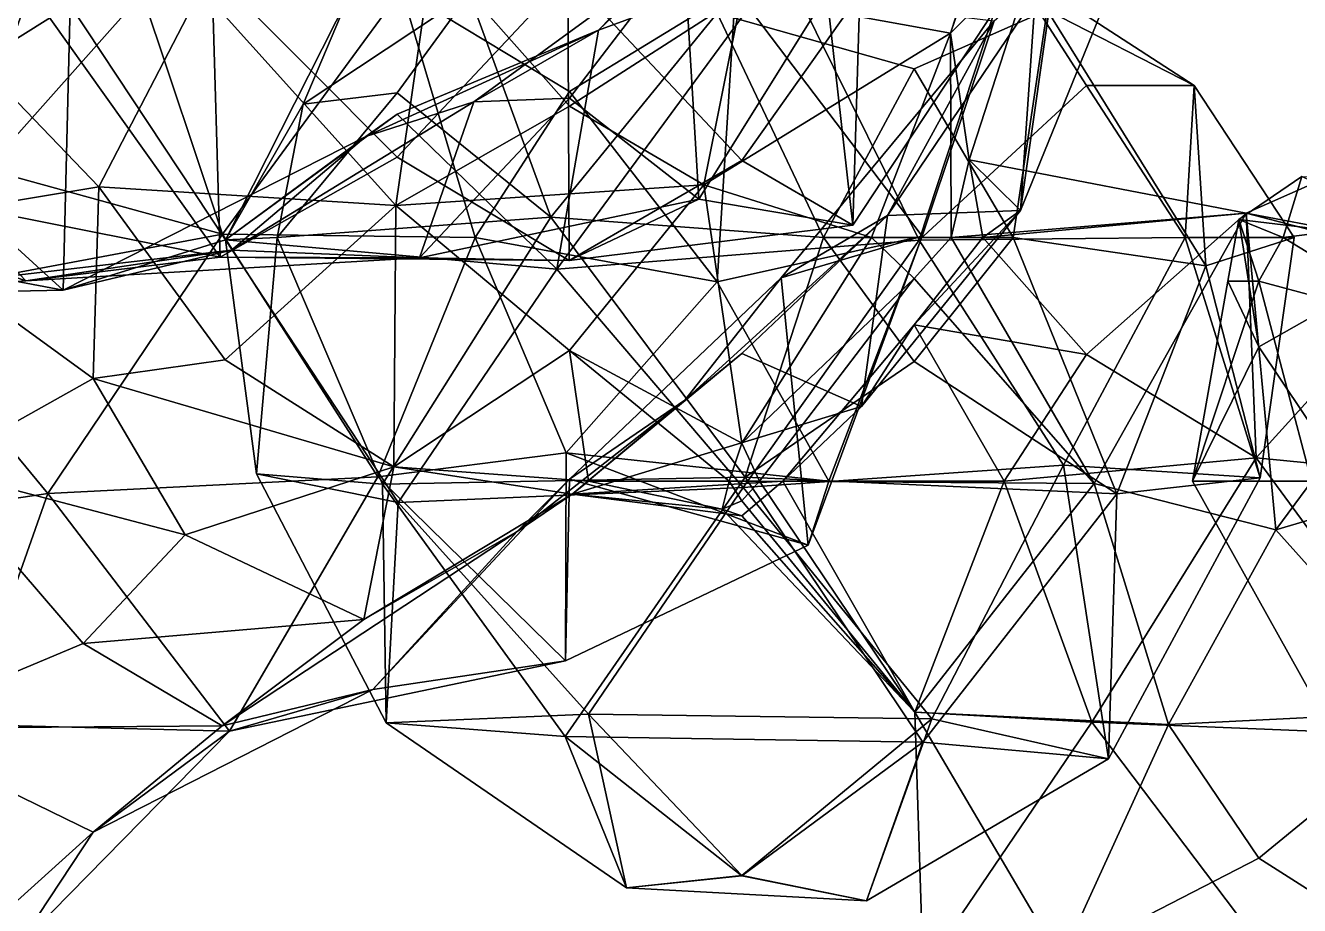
# Model space of a CAD drawing. Extents: x 290034 to 295698, y 4553723 to 4561693.
# Drawn here: x 294441.6 to 294534.7, y 4558982.8 to 4559047.2 of the extents above; entities that cross this region are included whole.
import ezdxf

# ---------------------------------------------------------------- set-up
doc = ezdxf.new("R2010")
doc.units = 0
doc.layers.add('Au_ppm_Pref_-_0_2', color=7, linetype='CONTINUOUS')

msp = doc.modelspace()

# ---------------------------------------------------------------- linework, layer by layer
at = {"layer": 'Au_ppm_Pref_-_0_2'}
for points in [[(294515.556, 4559066.049, 1894.695), (294509.192, 4559046.595, 1894.613), (294515.65, 4559053.084, 1901.727)], [(294515.556, 4559066.049, 1894.695), (294513.086, 4559058.033, 1888.705), (294509.192, 4559046.595, 1894.613)], [(294483.461, 4559046.815, 1834.401), (294496.867, 4559051.752, 1841.178), (294501.075, 4559064.944, 1834.492)], [(294501.075, 4559064.944, 1834.492), (294489.703, 4559052.786, 1829.399), (294483.461, 4559046.815, 1834.401)], [(294493.941, 4559049.378, 1888.687), (294509.192, 4559046.595, 1894.613), (294513.086, 4559058.033, 1888.705)], [(294474.33, 4559041.57, 1829.312), (294483.461, 4559046.815, 1834.401), (294489.703, 4559052.786, 1829.399)], [(294489.703, 4559052.786, 1829.399), (294481.347, 4559041.839, 1825.915), (294474.33, 4559041.57, 1829.312)], [(294489.703, 4559052.786, 1829.399), (294490.805, 4559034.439, 1822.12), (294481.347, 4559041.839, 1825.915)], [(294500.154, 4559049.464, 1822.643), (294490.805, 4559034.439, 1822.12), (294489.703, 4559052.786, 1829.399)], [(294515.65, 4559053.084, 1901.727), (294509.192, 4559046.595, 1894.613), (294510.568, 4559037.335, 1900.584)], [(294514.314, 4559033.631, 1906.523), (294515.65, 4559053.084, 1901.727), (294510.568, 4559037.335, 1900.584)], [(294514.314, 4559033.631, 1906.523), (294520.745, 4559049.464, 1906.523), (294515.65, 4559053.084, 1901.727)], [(294468.638, 4559033.982, 1895.271), (294471.317, 4559052.573, 1890.953), (294454.416, 4559049.805, 1892.858)], [(294468.638, 4559033.982, 1895.271), (294481.347, 4559041.256, 1891.908), (294471.317, 4559052.573, 1890.953)], [(294471.317, 4559052.573, 1890.953), (294481.347, 4559041.256, 1891.908), (294493.941, 4559049.378, 1888.687)], [(294435.816, 4559051.198, 1917.333), (294450.1, 4559049.464, 1921.253), (294438.679, 4559036.633, 1919.171)], [(294441.902, 4559049.731, 1814.922), (294455.787, 4559030.199, 1816.626), (294455.174, 4559051.153, 1813.326)], [(294481.211, 4559050.838, 1812.987), (294455.174, 4559051.153, 1813.326), (294468.748, 4559037.516, 1813.451)], [(294455.174, 4559051.153, 1813.326), (294455.787, 4559030.199, 1816.626), (294468.748, 4559037.516, 1813.451)], [(294480.421, 4559029.333, 1841), (294506.911, 4559031.453, 1840.702), (294496.867, 4559051.752, 1841.178)], [(294480.421, 4559029.333, 1841), (294496.867, 4559051.752, 1841.178), (294483.461, 4559046.815, 1834.401)], [(294513.5, 4559051.545, 1846.269), (294496.867, 4559051.752, 1841.178), (294506.911, 4559031.453, 1840.702)], [(294516.855, 4559051.423, 1912.141), (294504.587, 4559033.25, 1912.786), (294512.394, 4559047.498, 1919.335)], [(294516.855, 4559051.423, 1912.141), (294514.314, 4559033.631, 1906.523), (294504.587, 4559033.25, 1912.786)], [(294513.5, 4559051.545, 1846.269), (294506.911, 4559031.453, 1840.702), (294519.145, 4559042.755, 1843.427)], [(294516.266, 4559048.27, 1852.48), (294513.5, 4559051.545, 1846.269), (294527.007, 4559042.765, 1847.13)], [(294527.007, 4559042.765, 1847.13), (294513.5, 4559051.545, 1846.269), (294519.145, 4559042.755, 1843.427)], [(294516.855, 4559051.423, 1912.141), (294520.745, 4559049.464, 1906.523), (294514.314, 4559033.631, 1906.523)], [(294446.914, 4559035.357, 1895.556), (294432.123, 4559050.757, 1895.629), (294430.882, 4559032.703, 1900.69)], [(294446.914, 4559035.357, 1895.556), (294454.416, 4559049.805, 1892.858), (294432.123, 4559050.757, 1895.629)], [(294481.211, 4559050.838, 1812.987), (294468.748, 4559037.516, 1813.451), (294481.305, 4559029.972, 1816.434)], [(294481.211, 4559050.838, 1812.987), (294481.305, 4559029.972, 1816.434), (294493.946, 4559037.287, 1813.374)], [(294481.211, 4559050.838, 1812.987), (294493.946, 4559037.287, 1813.374), (294502.557, 4559049.464, 1813.374)], [(294421.323, 4559049.464, 1839.79), (294444.819, 4559048.633, 1840.231), (294430.95, 4559039.955, 1838.421)], [(294426.802, 4559049.464, 1818.595), (294436.238, 4559034.073, 1818.518), (294441.902, 4559049.731, 1814.922)], [(294436.238, 4559034.073, 1818.518), (294455.787, 4559030.199, 1816.626), (294441.902, 4559049.731, 1814.922)], [(294455.976, 4559031.894, 1924.45), (294438.679, 4559036.633, 1919.171), (294450.1, 4559049.464, 1921.253)], [(294444.819, 4559048.633, 1840.231), (294465.269, 4559049.464, 1842.831), (294456.19, 4559031.481, 1841.204)], [(294468.638, 4559033.982, 1895.271), (294454.416, 4559049.805, 1892.858), (294446.914, 4559035.357, 1895.556)], [(294469.064, 4559049.753, 1923.45), (294455.976, 4559031.894, 1924.45), (294450.1, 4559049.464, 1921.253)], [(294469.064, 4559049.753, 1923.45), (294474.436, 4559031.646, 1927.599), (294455.976, 4559031.894, 1924.45)], [(294461.856, 4559041.393, 1847.13), (294456.19, 4559031.481, 1841.204), (294465.269, 4559049.464, 1842.831)], [(294468.748, 4559042.224, 1850.656), (294461.856, 4559041.393, 1847.13), (294473.999, 4559049.464, 1848.375)], [(294473.999, 4559049.464, 1848.375), (294461.856, 4559041.393, 1847.13), (294465.269, 4559049.464, 1842.831)], [(294479.98, 4559033.121, 1854.212), (294468.748, 4559042.224, 1850.656), (294473.999, 4559049.464, 1848.375)], [(294481.347, 4559042.335, 1927.904), (294469.064, 4559049.753, 1923.45), (294493.483, 4559049.768, 1924.784)], [(294481.347, 4559042.335, 1927.904), (294474.436, 4559031.646, 1927.599), (294469.064, 4559049.753, 1923.45)], [(294492.124, 4559048.062, 1854.868), (294479.98, 4559033.121, 1854.212), (294473.999, 4559049.464, 1848.375)], [(294481.347, 4559042.335, 1927.904), (294493.483, 4559049.768, 1924.784), (294492.135, 4559028.404, 1928.346)], [(294491.165, 4559035.491, 1895.928), (294493.941, 4559049.378, 1888.687), (294481.347, 4559041.256, 1891.908)], [(294500.154, 4559049.464, 1822.643), (294502.045, 4559032.557, 1817.433), (294490.805, 4559034.439, 1822.12)], [(294509.192, 4559046.595, 1894.613), (294493.941, 4559049.378, 1888.687), (294491.165, 4559035.491, 1895.928)], [(294493.483, 4559049.768, 1924.784), (294507.126, 4559031.741, 1924.62), (294492.135, 4559028.404, 1928.346)], [(294493.483, 4559049.768, 1924.784), (294512.394, 4559047.498, 1919.335), (294507.126, 4559031.741, 1924.62)], [(294502.045, 4559032.557, 1817.433), (294502.557, 4559049.464, 1813.374), (294493.946, 4559037.287, 1813.374)], [(294500.154, 4559049.464, 1822.643), (294513.198, 4559049.464, 1817.433), (294502.045, 4559032.557, 1817.433)], [(294502.045, 4559032.557, 1817.433), (294513.198, 4559049.464, 1817.433), (294502.557, 4559049.464, 1813.374)], [(294444.819, 4559048.633, 1840.231), (294444.304, 4559027.783, 1835.542), (294430.95, 4559039.955, 1838.421)], [(294444.819, 4559048.633, 1840.231), (294456.19, 4559031.481, 1841.204), (294444.304, 4559027.783, 1835.542)], [(294506.545, 4559043.994, 1857.185), (294492.124, 4559048.062, 1854.868), (294516.266, 4559048.27, 1852.48)], [(294516.266, 4559048.27, 1852.48), (294513.786, 4559031.646, 1856.482), (294506.545, 4559043.994, 1857.185)], [(294516.266, 4559048.27, 1852.48), (294527.866, 4559029.563, 1852.674), (294513.786, 4559031.646, 1856.482)], [(294516.266, 4559048.27, 1852.48), (294527.007, 4559042.765, 1847.13), (294527.866, 4559029.563, 1852.674)], [(294492.124, 4559048.062, 1854.868), (294499.919, 4559031.646, 1856.193), (294479.98, 4559033.121, 1854.212)], [(294499.919, 4559031.646, 1856.193), (294492.124, 4559048.062, 1854.868), (294506.545, 4559043.994, 1857.185)], [(294512.394, 4559047.498, 1919.335), (294496.825, 4559028.703, 1917.889), (294507.126, 4559031.741, 1924.62)], [(294496.825, 4559028.703, 1917.889), (294512.394, 4559047.498, 1919.335), (294504.587, 4559033.25, 1912.786)], [(294483.461, 4559046.815, 1834.401), (294466.436, 4559039.03, 1833.88), (294468.748, 4559040.673, 1838.26)], [(294466.436, 4559039.03, 1833.88), (294483.461, 4559046.815, 1834.401), (294474.33, 4559041.57, 1829.312)], [(294480.421, 4559029.333, 1841), (294483.461, 4559046.815, 1834.401), (294468.748, 4559040.673, 1838.26)], [(294509.192, 4559046.595, 1894.613), (294491.165, 4559035.491, 1895.928), (294503.417, 4559031.646, 1899.109)], [(294503.417, 4559031.646, 1899.109), (294509.251, 4559031.646, 1899.309), (294509.192, 4559046.595, 1894.613)], [(294510.568, 4559037.335, 1900.584), (294509.192, 4559046.595, 1894.613), (294509.251, 4559031.646, 1899.309)], [(294499.919, 4559031.646, 1856.193), (294506.545, 4559043.994, 1857.185), (294513.786, 4559031.646, 1856.482)], [(294526.363, 4559031.646, 1843.727), (294519.145, 4559042.755, 1843.427), (294506.911, 4559031.453, 1840.702)], [(294527.007, 4559042.765, 1847.13), (294519.145, 4559042.755, 1843.427), (294526.363, 4559031.646, 1843.727)], [(294534.333, 4559031.646, 1847.13), (294527.007, 4559042.765, 1847.13), (294526.363, 4559031.646, 1843.727)], [(294527.007, 4559042.765, 1847.13), (294534.333, 4559031.646, 1847.13), (294527.866, 4559029.563, 1852.674)], [(294466.436, 4559039.03, 1833.88), (294474.33, 4559041.57, 1829.312), (294456.63, 4559030.713, 1829.415)], [(294474.33, 4559041.57, 1829.312), (294470.358, 4559030.15, 1823.435), (294456.63, 4559030.713, 1829.415)], [(294468.748, 4559042.224, 1850.656), (294479.98, 4559033.121, 1854.212), (294459.953, 4559031.646, 1848.514)], [(294468.748, 4559042.224, 1850.656), (294459.953, 4559031.646, 1848.514), (294461.856, 4559041.393, 1847.13)], [(294474.33, 4559041.57, 1829.312), (294481.347, 4559041.839, 1825.915), (294470.358, 4559030.15, 1823.435)], [(294481.347, 4559041.839, 1825.915), (294490.805, 4559034.439, 1822.12), (294470.358, 4559030.15, 1823.435)], [(294481.347, 4559042.335, 1927.904), (294492.135, 4559028.404, 1928.346), (294474.436, 4559031.646, 1927.599)], [(294545.283, 4559030.691, 1906.073), (294530.808, 4559033.42, 1900.248), (294549.749, 4559041.82, 1900.584)], [(294549.749, 4559041.82, 1900.584), (294530.808, 4559033.42, 1900.248), (294547.005, 4559029.205, 1896.713)], [(294461.856, 4559041.393, 1847.13), (294459.953, 4559031.646, 1848.514), (294456.19, 4559031.481, 1841.204)], [(294480.421, 4559029.333, 1841), (294468.748, 4559040.673, 1838.26), (294456.19, 4559031.481, 1841.204)], [(294466.436, 4559039.03, 1833.88), (294456.19, 4559031.481, 1841.204), (294468.748, 4559040.673, 1838.26)], [(294491.165, 4559035.491, 1895.928), (294481.347, 4559041.256, 1891.908), (294468.638, 4559033.982, 1895.271)], [(294419.043, 4559032.579, 1835.01), (294430.95, 4559039.955, 1838.421), (294444.304, 4559027.783, 1835.542)], [(294444.304, 4559027.783, 1835.542), (294456.19, 4559031.481, 1841.204), (294466.436, 4559039.03, 1833.88)], [(294466.436, 4559039.03, 1833.88), (294456.63, 4559030.713, 1829.415), (294444.304, 4559027.783, 1835.542)], [(294455.787, 4559030.199, 1816.626), (294481.305, 4559029.972, 1816.434), (294468.748, 4559037.516, 1813.451)], [(294493.946, 4559037.287, 1813.374), (294481.305, 4559029.972, 1816.434), (294502.045, 4559032.557, 1817.433)], [(294510.568, 4559037.335, 1900.584), (294509.251, 4559031.646, 1899.309), (294530.808, 4559033.42, 1900.248)], [(294514.314, 4559033.631, 1906.523), (294510.568, 4559037.335, 1900.584), (294511.552, 4559031.646, 1902.944)], [(294510.568, 4559037.335, 1900.584), (294530.808, 4559033.42, 1900.248), (294511.552, 4559031.646, 1902.944)], [(294438.679, 4559036.633, 1919.171), (294455.976, 4559031.894, 1924.45), (294431.335, 4559027.277, 1922.703)], [(294545.037, 4559031.175, 1823.612), (294534.89, 4559036.095, 1829.312), (294530.289, 4559032.971, 1829.106)], [(294534.89, 4559036.095, 1829.312), (294533.526, 4559031.646, 1830.152), (294530.289, 4559032.971, 1829.106)], [(294557.726, 4559034.694, 1831.024), (294533.526, 4559031.646, 1830.152), (294534.89, 4559036.095, 1829.312)], [(294436.238, 4559034.073, 1818.518), (294421.78, 4559035.283, 1824.843), (294441.59, 4559028.482, 1823.167)], [(294428.772, 4559027.468, 1829.371), (294441.59, 4559028.482, 1823.167), (294421.78, 4559035.283, 1824.843)], [(294446.914, 4559035.357, 1895.556), (294430.882, 4559032.703, 1900.69), (294446.508, 4559021.322, 1901.687)], [(294446.914, 4559035.357, 1895.556), (294446.508, 4559021.322, 1901.687), (294456.149, 4559022.686, 1897.597)], [(294468.638, 4559033.982, 1895.271), (294446.914, 4559035.357, 1895.556), (294456.149, 4559022.686, 1897.597)], [(294491.165, 4559035.491, 1895.928), (294468.638, 4559033.982, 1895.271), (294481.347, 4559023.365, 1897.823)], [(294493.946, 4559016.603, 1899.659), (294491.165, 4559035.491, 1895.928), (294481.347, 4559023.365, 1897.823)], [(294493.946, 4559016.603, 1899.659), (294503.417, 4559031.646, 1899.109), (294491.165, 4559035.491, 1895.928)], [(294490.805, 4559034.439, 1822.12), (294481.305, 4559029.972, 1816.434), (294470.358, 4559030.15, 1823.435)], [(294490.805, 4559034.439, 1822.12), (294502.045, 4559032.557, 1817.433), (294481.305, 4559029.972, 1816.434)], [(294544.343, 4559025.049, 1833.052), (294533.526, 4559031.646, 1830.152), (294557.726, 4559034.694, 1831.024)], [(294441.59, 4559028.482, 1823.167), (294455.787, 4559030.199, 1816.626), (294436.238, 4559034.073, 1818.518)], [(294468.489, 4559014.863, 1900.811), (294468.638, 4559033.982, 1895.271), (294456.149, 4559022.686, 1897.597)], [(294468.489, 4559014.863, 1900.811), (294481.347, 4559023.365, 1897.823), (294468.638, 4559033.982, 1895.271)], [(294504.587, 4559033.25, 1912.786), (294493.946, 4559023.165, 1909.35), (294489.767, 4559019.738, 1912.463)], [(294489.767, 4559019.738, 1912.463), (294496.825, 4559028.703, 1917.889), (294504.587, 4559033.25, 1912.786)], [(294502.693, 4559019.276, 1906.523), (294493.946, 4559023.165, 1909.35), (294504.587, 4559033.25, 1912.786)], [(294506.545, 4559025.255, 1902.715), (294502.693, 4559019.276, 1906.523), (294514.314, 4559033.631, 1906.523)], [(294502.693, 4559019.276, 1906.523), (294504.587, 4559033.25, 1912.786), (294514.314, 4559033.631, 1906.523)], [(294506.545, 4559025.255, 1902.715), (294514.314, 4559033.631, 1906.523), (294511.552, 4559031.646, 1902.944)], [(294509.251, 4559031.646, 1899.309), (294519.691, 4559013.646, 1898.603), (294530.808, 4559033.42, 1900.248)], [(294511.552, 4559031.646, 1902.944), (294530.808, 4559033.42, 1900.248), (294519.145, 4559023.085, 1903.669)], [(294519.145, 4559023.085, 1903.669), (294530.808, 4559033.42, 1900.248), (294531.544, 4559015.528, 1906.73)], [(294519.691, 4559013.646, 1898.603), (294532.989, 4559010.267, 1896.419), (294530.808, 4559033.42, 1900.248)], [(294532.989, 4559010.267, 1896.419), (294547.005, 4559029.205, 1896.713), (294530.808, 4559033.42, 1900.248)], [(294530.808, 4559033.42, 1900.248), (294545.283, 4559030.691, 1906.073), (294531.544, 4559015.528, 1906.73)], [(294419.043, 4559032.579, 1835.01), (294444.304, 4559027.783, 1835.542), (294428.772, 4559027.468, 1829.371)], [(294434.75, 4559014.735, 1906.974), (294446.508, 4559021.322, 1901.687), (294430.882, 4559032.703, 1900.69)], [(294479.98, 4559033.121, 1854.212), (294467.673, 4559013.601, 1853.471), (294459.953, 4559031.646, 1848.514)], [(294479.98, 4559033.121, 1854.212), (294494.19, 4559014.104, 1855.278), (294467.673, 4559013.601, 1853.471)], [(294499.919, 4559031.646, 1856.193), (294494.19, 4559014.104, 1855.278), (294479.98, 4559033.121, 1854.212)], [(294531.744, 4559023.655, 1826.648), (294530.289, 4559032.971, 1829.106), (294529.482, 4559028.448, 1829.312)], [(294529.482, 4559028.448, 1829.312), (294530.289, 4559032.971, 1829.106), (294531.744, 4559028.437, 1830.382)], [(294545.037, 4559031.175, 1823.612), (294530.289, 4559032.971, 1829.106), (294531.744, 4559023.655, 1826.648)], [(294531.744, 4559028.437, 1830.382), (294530.289, 4559032.971, 1829.106), (294533.526, 4559031.646, 1830.152)], [(294443.195, 4559012.911, 1923.176), (294431.335, 4559027.277, 1922.703), (294455.976, 4559031.894, 1924.45)], [(294443.195, 4559012.911, 1923.176), (294455.976, 4559031.894, 1924.45), (294467.32, 4559014.124, 1926.498)], [(294474.436, 4559031.646, 1927.599), (294467.32, 4559014.124, 1926.498), (294455.976, 4559031.894, 1924.45)], [(294459.953, 4559031.646, 1848.514), (294458.458, 4559014.363, 1847.913), (294456.19, 4559031.481, 1841.204)], [(294480.421, 4559029.333, 1841), (294456.19, 4559031.481, 1841.204), (294468.801, 4559012.258, 1841.886)], [(294458.458, 4559014.363, 1847.913), (294468.801, 4559012.258, 1841.886), (294456.19, 4559031.481, 1841.204)], [(294459.953, 4559031.646, 1848.514), (294467.673, 4559013.601, 1853.471), (294458.458, 4559014.363, 1847.913)], [(294467.32, 4559014.124, 1926.498), (294474.436, 4559031.646, 1927.599), (294481.084, 4559015.901, 1927.756)], [(294481.084, 4559015.901, 1927.756), (294474.436, 4559031.646, 1927.599), (294492.135, 4559028.404, 1928.346)], [(294480.421, 4559029.333, 1841), (294494.038, 4559013.348, 1841.714), (294506.911, 4559031.453, 1840.702)], [(294492.135, 4559028.404, 1928.346), (294507.126, 4559031.741, 1924.62), (294500.309, 4559013.828, 1927.341)], [(294493.946, 4559016.603, 1899.659), (294506.545, 4559028.634, 1899.58), (294503.417, 4559031.646, 1899.109)], [(294517.453, 4559014.975, 1841.971), (294506.911, 4559031.453, 1840.702), (294494.038, 4559013.348, 1841.714)], [(294499.919, 4559031.646, 1856.193), (294506.545, 4559022.563, 1856.097), (294494.19, 4559014.104, 1855.278)], [(294498.789, 4559009.128, 1923.819), (294507.126, 4559031.741, 1924.62), (294496.825, 4559028.703, 1917.889)], [(294498.789, 4559009.128, 1923.819), (294500.309, 4559013.828, 1927.341), (294507.126, 4559031.741, 1924.62)], [(294499.919, 4559031.646, 1856.193), (294513.786, 4559031.646, 1856.482), (294506.545, 4559022.563, 1856.097)], [(294503.417, 4559031.646, 1899.109), (294506.545, 4559028.634, 1899.58), (294509.251, 4559031.646, 1899.309)], [(294506.545, 4559025.255, 1902.715), (294511.552, 4559031.646, 1902.944), (294519.145, 4559023.085, 1903.669)], [(294509.251, 4559031.646, 1899.309), (294506.545, 4559028.634, 1899.58), (294519.691, 4559013.646, 1898.603)], [(294506.545, 4559022.563, 1856.097), (294513.786, 4559031.646, 1856.482), (294521.351, 4559012.896, 1854.299)], [(294517.453, 4559014.975, 1841.971), (294526.363, 4559031.646, 1843.727), (294506.911, 4559031.453, 1840.702)], [(294521.351, 4559012.896, 1854.299), (294513.786, 4559031.646, 1856.482), (294527.866, 4559029.563, 1852.674)], [(294526.363, 4559031.646, 1843.727), (294517.453, 4559014.975, 1841.971), (294531.833, 4559014.052, 1847.026)], [(294534.333, 4559031.646, 1847.13), (294526.363, 4559031.646, 1843.727), (294531.833, 4559014.052, 1847.026)], [(294527.866, 4559029.563, 1852.674), (294534.333, 4559031.646, 1847.13), (294531.833, 4559014.052, 1847.026)], [(294544.343, 4559025.049, 1833.052), (294531.744, 4559028.437, 1830.382), (294533.526, 4559031.646, 1830.152)], [(294441.59, 4559028.482, 1823.167), (294428.772, 4559027.468, 1829.371), (294456.63, 4559030.713, 1829.415)], [(294456.63, 4559030.713, 1829.415), (294428.772, 4559027.468, 1829.371), (294444.304, 4559027.783, 1835.542)], [(294470.358, 4559030.15, 1823.435), (294441.59, 4559028.482, 1823.167), (294456.63, 4559030.713, 1829.415)], [(294558.697, 4559012.867, 1908.159), (294531.544, 4559015.528, 1906.73), (294545.283, 4559030.691, 1906.073)], [(294545.037, 4559031.175, 1823.612), (294531.744, 4559023.655, 1826.648), (294538.323, 4559013.828, 1823.689)], [(294455.787, 4559030.199, 1816.626), (294441.59, 4559028.482, 1823.167), (294470.358, 4559030.15, 1823.435)], [(294455.787, 4559030.199, 1816.626), (294470.358, 4559030.15, 1823.435), (294481.305, 4559029.972, 1816.434)], [(294521.351, 4559012.896, 1854.299), (294527.866, 4559029.563, 1852.674), (294531.833, 4559014.052, 1847.026)], [(294494.038, 4559013.348, 1841.714), (294480.421, 4559029.333, 1841), (294468.801, 4559012.258, 1841.886)], [(294481.339, 4559013.964, 1918.418), (294498.789, 4559009.128, 1923.819), (294496.825, 4559028.703, 1917.889)], [(294481.339, 4559013.964, 1918.418), (294496.825, 4559028.703, 1917.889), (294489.767, 4559019.738, 1912.463)], [(294493.946, 4559016.603, 1899.659), (294495.232, 4559013.828, 1899.978), (294506.545, 4559028.634, 1899.58)], [(294495.232, 4559013.828, 1899.978), (294519.691, 4559013.646, 1898.603), (294506.545, 4559028.634, 1899.58)], [(294555.582, 4559016.927, 1896.319), (294547.005, 4559029.205, 1896.713), (294532.989, 4559010.267, 1896.419)], [(294492.135, 4559028.404, 1928.346), (294500.309, 4559013.828, 1927.341), (294481.084, 4559015.901, 1927.756)], [(294531.744, 4559023.655, 1826.648), (294529.482, 4559028.448, 1829.312), (294526.879, 4559013.828, 1829.312)], [(294526.879, 4559013.828, 1829.312), (294529.482, 4559028.448, 1829.312), (294531.744, 4559028.437, 1830.382)], [(294526.879, 4559013.828, 1829.312), (294531.744, 4559028.437, 1830.382), (294535.6, 4559013.828, 1833.434)], [(294544.343, 4559025.049, 1833.052), (294535.6, 4559013.828, 1833.434), (294531.744, 4559028.437, 1830.382)], [(294443.195, 4559012.911, 1923.176), (294427.564, 4559010.607, 1929.188), (294431.335, 4559027.277, 1922.703)], [(294496.945, 4559013.828, 1901.998), (294506.545, 4559025.255, 1902.715), (294513.117, 4559013.828, 1903.426)], [(294496.945, 4559013.828, 1901.998), (294502.693, 4559019.276, 1906.523), (294506.545, 4559025.255, 1902.715)], [(294506.545, 4559025.255, 1902.715), (294519.145, 4559023.085, 1903.669), (294513.117, 4559013.828, 1903.426)], [(294482.728, 4559013.828, 1900.584), (294481.347, 4559023.365, 1897.823), (294468.489, 4559014.863, 1900.811)], [(294493.946, 4559016.603, 1899.659), (294481.347, 4559023.365, 1897.823), (294493.019, 4559013.828, 1900.147)], [(294482.728, 4559013.828, 1900.584), (294493.019, 4559013.828, 1900.147), (294481.347, 4559023.365, 1897.823)], [(294502.693, 4559019.276, 1906.523), (294481.54, 4559012.873, 1906.253), (294493.946, 4559023.165, 1909.35)], [(294493.946, 4559023.165, 1909.35), (294481.54, 4559012.873, 1906.253), (294489.767, 4559019.738, 1912.463)], [(294513.117, 4559013.828, 1903.426), (294519.145, 4559023.085, 1903.669), (294531.544, 4559015.528, 1906.73)], [(294531.744, 4559023.655, 1826.648), (294526.879, 4559013.828, 1829.312), (294538.323, 4559013.828, 1823.689)], [(294468.489, 4559014.863, 1900.811), (294456.149, 4559022.686, 1897.597), (294446.508, 4559021.322, 1901.687)], [(294494.19, 4559014.104, 1855.278), (294506.545, 4559022.563, 1856.097), (294521.351, 4559012.896, 1854.299)], [(294453.238, 4559009.896, 1903.841), (294446.508, 4559021.322, 1901.687), (294434.75, 4559014.735, 1906.974)], [(294468.489, 4559014.863, 1900.811), (294446.508, 4559021.322, 1901.687), (294453.238, 4559009.896, 1903.841)], [(294489.767, 4559019.738, 1912.463), (294477.5, 4559010.128, 1912.463), (294481.339, 4559013.964, 1918.418)], [(294477.5, 4559010.128, 1912.463), (294489.767, 4559019.738, 1912.463), (294481.54, 4559012.873, 1906.253)], [(294496.945, 4559013.828, 1901.998), (294481.54, 4559012.873, 1906.253), (294502.693, 4559019.276, 1906.523)], [(294493.946, 4559016.603, 1899.659), (294493.019, 4559013.828, 1900.147), (294495.232, 4559013.828, 1899.978)], [(294555.582, 4559016.927, 1896.319), (294532.989, 4559010.267, 1896.419), (294544.851, 4558996.994, 1896.594)], [(294481.041, 4559000.678, 1924.341), (294467.32, 4559014.124, 1926.498), (294481.084, 4559015.901, 1927.756)], [(294481.041, 4559000.678, 1924.341), (294481.084, 4559015.901, 1927.756), (294498.789, 4559009.128, 1923.819)], [(294498.789, 4559009.128, 1923.819), (294481.084, 4559015.901, 1927.756), (294500.309, 4559013.828, 1927.341)], [(294519.531, 4558996.187, 1906.476), (294513.117, 4559013.828, 1903.426), (294531.544, 4559015.528, 1906.73)], [(294531.544, 4559015.528, 1906.73), (294546.566, 4558995.098, 1907.195), (294519.531, 4558996.187, 1906.476)], [(294558.697, 4559012.867, 1908.159), (294546.566, 4558995.098, 1907.195), (294531.544, 4559015.528, 1906.73)], [(294430.951, 4558995.718, 1913.442), (294445.776, 4559001.943, 1907.451), (294434.75, 4559014.735, 1906.974)], [(294453.238, 4559009.896, 1903.841), (294434.75, 4559014.735, 1906.974), (294445.776, 4559001.943, 1907.451)], [(294468.489, 4559014.863, 1900.811), (294453.238, 4559009.896, 1903.841), (294466.303, 4559003.687, 1907.93)], [(294468.489, 4559014.863, 1900.811), (294466.303, 4559003.687, 1907.93), (294481.54, 4559012.873, 1906.253)], [(294468.489, 4559014.863, 1900.811), (294481.54, 4559012.873, 1906.253), (294482.728, 4559013.828, 1900.584)], [(294494.038, 4559013.348, 1841.714), (294507.828, 4558996.42, 1842.432), (294517.453, 4559014.975, 1841.971)], [(294517.453, 4559014.975, 1841.971), (294507.828, 4558996.42, 1842.432), (294520.747, 4558993.493, 1847.068)], [(294517.453, 4559014.975, 1841.971), (294520.747, 4558993.493, 1847.068), (294531.833, 4559014.052, 1847.026)], [(294443.195, 4559012.911, 1923.176), (294467.32, 4559014.124, 1926.498), (294456.48, 4558995.531, 1924.282)], [(294467.32, 4559014.124, 1926.498), (294481.041, 4559000.678, 1924.341), (294456.48, 4558995.531, 1924.282)], [(294467.673, 4559013.601, 1853.471), (294467.938, 4558996.145, 1846.982), (294458.458, 4559014.363, 1847.913)], [(294468.801, 4559012.258, 1841.886), (294458.458, 4559014.363, 1847.913), (294467.938, 4558996.145, 1846.982)], [(294481.041, 4559000.678, 1924.341), (294481.339, 4559013.964, 1918.418), (294466.95, 4558998.585, 1918.471)], [(294466.95, 4558998.585, 1918.471), (294481.339, 4559013.964, 1918.418), (294477.5, 4559010.128, 1912.463)], [(294494.19, 4559014.104, 1855.278), (294481.031, 4558995.139, 1853.196), (294467.673, 4559013.601, 1853.471)], [(294494.19, 4559014.104, 1855.278), (294507.175, 4558994.73, 1853.273), (294481.031, 4558995.139, 1853.196)], [(294481.041, 4559000.678, 1924.341), (294498.789, 4559009.128, 1923.819), (294481.339, 4559013.964, 1918.418)], [(294482.728, 4559013.828, 1900.584), (294481.54, 4559012.873, 1906.253), (294492.497, 4559011.779, 1900.584)], [(294496.945, 4559013.828, 1901.998), (294493.946, 4559011.284, 1901.432), (294481.54, 4559012.873, 1906.253)], [(294482.728, 4559013.828, 1900.584), (294492.497, 4559011.779, 1900.584), (294493.019, 4559013.828, 1900.147)], [(294492.497, 4559011.779, 1900.584), (294493.946, 4559012.38, 1900.101), (294493.019, 4559013.828, 1900.147)], [(294495.232, 4559013.828, 1899.978), (294493.019, 4559013.828, 1900.147), (294493.946, 4559012.38, 1900.101)], [(294506.575, 4558996.91, 1900.584), (294493.946, 4559011.284, 1901.432), (294496.945, 4559013.828, 1901.998)], [(294506.575, 4558996.91, 1900.584), (294495.232, 4559013.828, 1899.978), (294493.946, 4559012.38, 1900.101)], [(294494.19, 4559014.104, 1855.278), (294521.351, 4559012.896, 1854.299), (294507.175, 4558994.73, 1853.273)], [(294519.691, 4559013.646, 1898.603), (294495.232, 4559013.828, 1899.978), (294506.575, 4558996.91, 1900.584)], [(294506.575, 4558996.91, 1900.584), (294496.945, 4559013.828, 1901.998), (294513.117, 4559013.828, 1903.426)], [(294506.575, 4558996.91, 1900.584), (294513.117, 4559013.828, 1903.426), (294519.531, 4558996.187, 1906.476)], [(294506.575, 4558996.91, 1900.584), (294525.136, 4558996.01, 1897.469), (294519.691, 4559013.646, 1898.603)], [(294532.989, 4559010.267, 1896.419), (294519.691, 4559013.646, 1898.603), (294525.136, 4558996.01, 1897.469)], [(294521.351, 4559012.896, 1854.299), (294531.833, 4559014.052, 1847.026), (294520.747, 4558993.493, 1847.068)], [(294538.323, 4559013.828, 1823.689), (294526.879, 4559013.828, 1829.312), (294536.34, 4558996.837, 1829.312)], [(294536.34, 4558996.837, 1829.312), (294526.879, 4559013.828, 1829.312), (294535.6, 4559013.828, 1833.434)], [(294443.195, 4559012.911, 1923.176), (294437.218, 4558996.01, 1927.296), (294427.564, 4559010.607, 1929.188)], [(294443.195, 4559012.911, 1923.176), (294456.48, 4558995.531, 1924.282), (294437.218, 4558996.01, 1927.296)], [(294466.303, 4559003.687, 1907.93), (294477.5, 4559010.128, 1912.463), (294481.54, 4559012.873, 1906.253)], [(294481.031, 4558995.139, 1853.196), (294467.938, 4558996.145, 1846.982), (294467.673, 4559013.601, 1853.471)], [(294494.038, 4559013.348, 1841.714), (294468.801, 4559012.258, 1841.886), (294482.732, 4558996.767, 1842.096)], [(294493.946, 4559011.284, 1901.432), (294492.497, 4559011.779, 1900.584), (294481.54, 4559012.873, 1906.253)], [(294494.038, 4559013.348, 1841.714), (294482.732, 4558996.767, 1842.096), (294507.828, 4558996.42, 1842.432)], [(294507.175, 4558994.73, 1853.273), (294521.351, 4559012.896, 1854.299), (294520.747, 4558993.493, 1847.068)], [(294468.801, 4559012.258, 1841.886), (294467.938, 4558996.145, 1846.982), (294482.732, 4558996.767, 1842.096)], [(294492.497, 4559011.779, 1900.584), (294506.575, 4558996.91, 1900.584), (294493.946, 4559012.38, 1900.101)], [(294506.575, 4558996.91, 1900.584), (294492.497, 4559011.779, 1900.584), (294493.946, 4559011.284, 1901.432)], [(294466.303, 4559003.687, 1907.93), (294453.238, 4559009.896, 1903.841), (294445.776, 4559001.943, 1907.451)], [(294477.5, 4559010.128, 1912.463), (294455.947, 4558995.913, 1912.486), (294466.95, 4558998.585, 1918.471)], [(294466.303, 4559003.687, 1907.93), (294455.947, 4558995.913, 1912.486), (294477.5, 4559010.128, 1912.463)], [(294532.989, 4559010.267, 1896.419), (294525.136, 4558996.01, 1897.469), (294544.851, 4558996.994, 1896.594)], [(294445.776, 4559001.943, 1907.451), (294455.947, 4558995.913, 1912.486), (294466.303, 4559003.687, 1907.93)], [(294430.951, 4558995.718, 1913.442), (294455.947, 4558995.913, 1912.486), (294445.776, 4559001.943, 1907.451)], [(294481.041, 4559000.678, 1924.341), (294466.95, 4558998.585, 1918.471), (294456.48, 4558995.531, 1924.282)], [(294466.95, 4558998.585, 1918.471), (294446.511, 4558988.131, 1917.171), (294456.48, 4558995.531, 1924.282)], [(294446.511, 4558988.131, 1917.171), (294466.95, 4558998.585, 1918.471), (294455.947, 4558995.913, 1912.486)], [(294506.575, 4558996.91, 1900.584), (294507.201, 4558978.002, 1906.472), (294517.251, 4558978.768, 1898.801)], [(294506.575, 4558996.91, 1900.584), (294519.531, 4558996.187, 1906.476), (294507.201, 4558978.002, 1906.472)], [(294506.575, 4558996.91, 1900.584), (294517.251, 4558978.768, 1898.801), (294525.136, 4558996.01, 1897.469)], [(294525.136, 4558996.01, 1897.469), (294531.744, 4558986.223, 1897.322), (294544.851, 4558996.994, 1896.594)], [(294544.851, 4558996.994, 1896.594), (294531.744, 4558986.223, 1897.322), (294545.149, 4558977.688, 1900.371)], [(294430.951, 4558995.718, 1913.442), (294446.511, 4558988.131, 1917.171), (294455.947, 4558995.913, 1912.486)], [(294440.922, 4558979.67, 1923.501), (294437.218, 4558996.01, 1927.296), (294456.48, 4558995.531, 1924.282)], [(294482.732, 4558996.767, 1842.096), (294467.938, 4558996.145, 1846.982), (294485.493, 4558984.055, 1847.13)], [(294481.031, 4558995.139, 1853.196), (294485.493, 4558984.055, 1847.13), (294467.938, 4558996.145, 1846.982)], [(294482.732, 4558996.767, 1842.096), (294485.493, 4558984.055, 1847.13), (294493.946, 4558984.975, 1843.451)], [(294482.732, 4558996.767, 1842.096), (294493.946, 4558984.975, 1843.451), (294507.828, 4558996.42, 1842.432)], [(294507.828, 4558996.42, 1842.432), (294493.946, 4558984.975, 1843.451), (294503.065, 4558983.114, 1847.13)], [(294507.828, 4558996.42, 1842.432), (294503.065, 4558983.114, 1847.13), (294520.747, 4558993.493, 1847.068)], [(294519.531, 4558996.187, 1906.476), (294533.887, 4558977.175, 1907.188), (294507.201, 4558978.002, 1906.472)], [(294525.136, 4558996.01, 1897.469), (294517.251, 4558978.768, 1898.801), (294531.744, 4558986.223, 1897.322)], [(294519.531, 4558996.187, 1906.476), (294546.566, 4558995.098, 1907.195), (294533.887, 4558977.175, 1907.188)], [(294430.951, 4558995.718, 1913.442), (294432.407, 4558975.398, 1918.285), (294446.511, 4558988.131, 1917.171)], [(294446.511, 4558988.131, 1917.171), (294440.922, 4558979.67, 1923.501), (294456.48, 4558995.531, 1924.282)], [(294485.493, 4558984.055, 1847.13), (294481.031, 4558995.139, 1853.196), (294493.946, 4558984.945, 1850.818)], [(294481.031, 4558995.139, 1853.196), (294507.175, 4558994.73, 1853.273), (294493.946, 4558984.945, 1850.818)], [(294545.149, 4558977.688, 1900.371), (294533.887, 4558977.175, 1907.188), (294546.566, 4558995.098, 1907.195)], [(294493.946, 4558984.945, 1850.818), (294507.175, 4558994.73, 1853.273), (294503.065, 4558983.114, 1847.13)], [(294507.175, 4558994.73, 1853.273), (294520.747, 4558993.493, 1847.068), (294503.065, 4558983.114, 1847.13)], [(294446.511, 4558988.131, 1917.171), (294432.407, 4558975.398, 1918.285), (294440.922, 4558979.67, 1923.501)], [(294531.744, 4558986.223, 1897.322), (294517.251, 4558978.768, 1898.801), (294545.149, 4558977.688, 1900.371)], [(294485.493, 4558984.055, 1847.13), (294503.065, 4558983.114, 1847.13), (294493.946, 4558984.975, 1843.451)], [(294503.065, 4558983.114, 1847.13), (294485.493, 4558984.055, 1847.13), (294493.946, 4558984.945, 1850.818)]]:
    msp.add_3dface(points, dxfattribs=at)

doc.saveas('drawing.dxf')
